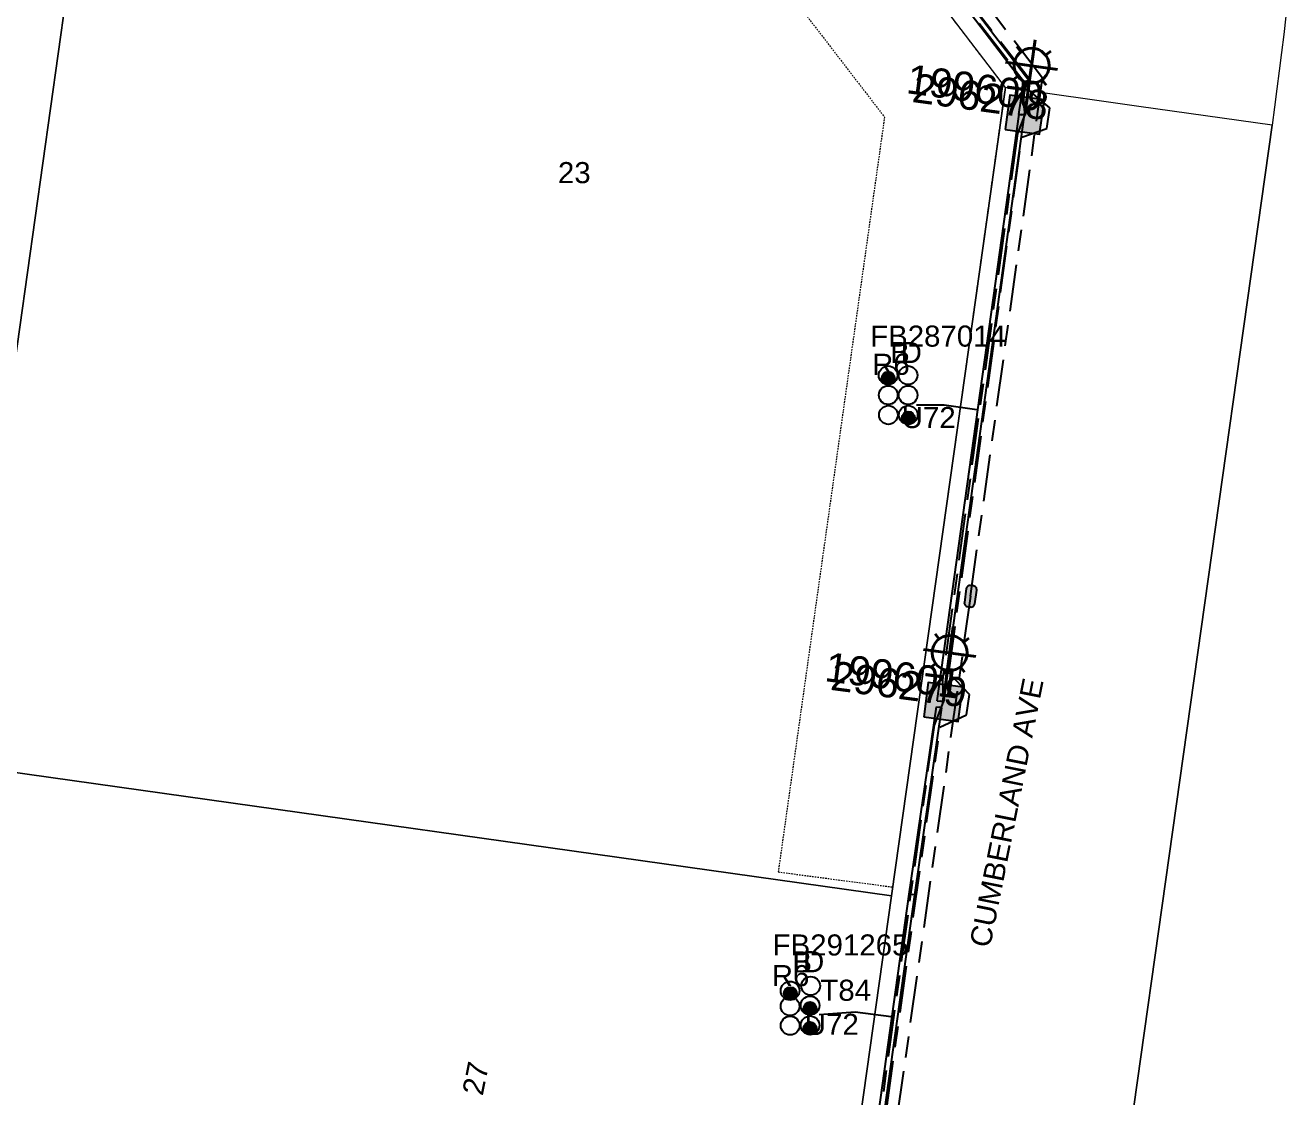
# Model space of a CAD drawing. Header units: metres. Extents: x 277863 to 282129, y 6130772 to 6135401.
# Drawn here: x 279425.2 to 279532.9, y 6133864.1 to 6133955.7 of the extents above; entities that cross this region are included whole.
import ezdxf
from ezdxf.enums import TextEntityAlignment as Align

# ---------------------------------------------------------------- set-up
doc = ezdxf.new("R2010")
doc.units = ezdxf.units.M
for name, pattern in [('Cable Exist UG', [8.2, 4, -1.2, 1.8, -1.2]), ('HIDDEN', [0.375, 0.25, -0.125]), ('HIDDEN2', [0.1875, 0.125, -0.0625])]:
    doc.linetypes.add(name, pattern=pattern)
doc.layers.get('0').update_dxf_attribs({"color": 6})
for name, color, linetype, lineweight in [('Cadastre Land Parcels_SP_EXT', 9, 'Continuous', 5), ('Cadastre Other Property_SP_EXT', 9, 'HIDDEN', 5), ('Cadastre Roads_SP_EXT', 9, 'Continuous', 5)]:
    doc.layers.add(name, color=color, linetype=linetype, lineweight=lineweight)
for name, color, linetype in [('Duct_SP_EXT', 7, 'Continuous'), ('Equip_HV_EXT', 7, 'Continuous'), ('Equip_SP_SL_EXT', 7, 'Continuous'), ('Mains_HV_EXT', 7, 'Continuous'), ('Mains_LV_EXT', 7, 'Continuous'), ('Mains_SL_EXT', 7, 'Continuous'), ('SupportsUG_SP_LV_SL_EXT', 7, 'Continuous')]:
    doc.layers.add(name, color=color, linetype=linetype)
doc.styles.add('COLUMN_LABEL', font='arial.ttf')
doc.styles.add('iecARIAL', font='arial.ttf', dxfattribs={"height": 2})
doc.styles.add('POLE_LABEL', font='arial.ttf')
doc.styles.get("Standard").update_dxf_attribs({"font": 'arial.ttf'})

# ---------------------------------------------------------------- blocks, each defined once
blk = doc.blocks.new('COLUMN_EXT')
blk.add_hatch(color=256).paths.add_polyline_path([(-1.49, 1.48), (-1.49, -1.49), (1.48, -1.49), (1.48, 1.48)])
blk.add_lwpolyline([(-1.49, -1.49), (1.48, -1.49), (1.48, 1.48), (-1.49, 1.48)], close=True)
for tag, height, style, flags, p in [('ASSET_NUM', 2.5, 'COLUMN_LABEL', 8, (2, 2)), ('STRUCTURE_PLANT_NUMBER', 0.2, 'POLE_LABEL', 9, (1.81, 0.03)), ('STREET_CODE', 0.2, 'COLUMN_LABEL', 9, (1.81, -0.2))]:
    blk.add_attdef(tag, text='', height=height, dxfattribs=dict(style=style, flags=flags)).set_placement(p, align=Align.MIDDLE_LEFT)
at = {"flags": 9}
for tag, p in [('COLUMN_TYPE', (1.81, -0.4)), ('OWNED_BY', (1.81, -0.6)), ('STATE', (1.81, -0.8)), ('USAGE', (1.81, -1)), ('STREETNAME', (1.81, -1.6)), ('SUBURB', (1.81, -1.8)), ('LEGEND', (1.81, -1.2)), ('LOCATION', (1.81, -1.4)), ('NOTES', (1.81, -2))]:
    blk.add_attdef(tag, text='', height=0.2, dxfattribs=at).set_placement(p, align=Align.MIDDLE_LEFT)
at = {"flags": 1}
blk.add_attdef('Z', (1.81, -2.35), '', height=0.2, dxfattribs=at)
blk = doc.blocks.new('DUCT_EXT')
blk.add_circle((0, 0.8), 0.8)
at = {"flags": 1}
blk.add_attdef('Z', (0, 0), '', height=0.2, dxfattribs=at)
at = {"flags": 9}
for tag, p in [('DUCT_CODE', (0, 0)), ('XSECT_TYPE', (0, -0.2)), ('STATE', (0, -0.6)), ('FB_REFERENCE', (0, -0.4)), ('NOTES', (0, -0.8))]:
    blk.add_attdef(tag, text='', height=0.2, dxfattribs=at).set_placement(p, align=Align.MIDDLE_LEFT)
blk = doc.blocks.new('SL_LANTERN_EXT')
at = {"lineweight": 40}
for p, q in [((0, 1.97), (0, 6.47)), ((-1.46, 5.68), (-1.06, 5.28)), ((1.46, 5.68), (1.06, 5.28)), ((-2.25, 4.22), (2.25, 4.22)), ((-1.46, 2.76), (-1.06, 3.16)), ((0, 0), (0, 2.72)), ((1.46, 2.76), (1.06, 3.16))]:
    blk.add_line(p, q, dxfattribs=at)
blk.add_circle((0, 4.22), 1.5, dxfattribs=at)
at = {"style": 'iecARIAL', "flags": 8}
blk.add_attdef('ASSET_NUM', (1.5, 1.5), '', height=2.5, dxfattribs=at)
for tag, p, height, flags in [('CONSTRUCTED_VOLTAGE', (0.98, -0.65), 0.2, 9), ('CONTROL_TYPE', (0.98, -0.85), 0.2, 9), ('LANTERN_PURPOSE', (0.98, -1.05), 0.2, 9), ('LANTERN_TYPE', (0.98, -1.25), 0.2, 9), ('LNUMBER', (2.18, -3.25), 2.5, 8), ('OPERATING_VOLTAGE', (0.98, -1.65), 0.2, 9), ('ORIENTATION', (0.98, -1.85), 0.2, 9), ('OWNED_BY', (0.98, -2.05), 0.2, 9), ('STATE', (0.98, -2.25), 0.2, 9), ('NO_PHASES', (0.98, -1.45), 0.2, 9), ('USAGE', (0.98, -2.45), 0.2, 9), ('CEXIST', (0.98, -2.65), 0.2, 9), ('CNEW', (0.98, -2.85), 0.2, 9), ('CNUMBER', (0.98, -3.05), 0.2, 9), ('CREMOVE', (0.98, -3.25), 0.2, 9), ('CREPLACE', (0.98, -3.45), 0.2, 9), ('LKINGHEIGHT', (0.98, -3.65), 0.2, 9), ('LBRACKET', (0.98, -3.85), 0.2, 9), ('LBRACKETVOCAB', (0.98, -4.05), 0.2, 9), ('LCATEGORY', (0.98, -4.25), 0.2, 9), ('LCHARGE1', (0.98, -4.45), 0.2, 9), ('LCHARGE1PERCENT', (0.98, -4.65), 0.2, 9), ('LCHARGE2', (0.98, -4.85), 0.2, 9), ('LCHARGE2PERCENT', (0.98, -5.05), 0.2, 9), ('LCHARGE3', (0.98, -5.25), 0.2, 9), ('LCHARGE3PERCENT', (0.98, -5.45), 0.2, 9), ('LEXIST', (0.98, -5.65), 0.2, 9), ('LLAMP', (0.98, -5.85), 0.2, 9), ('LLAMPVOCAB', (0.98, -6.05), 0.2, 9), ('LMAST', (0.98, -6.25), 0.2, 9), ('LMASTVOCAB', (0.98, -6.45), 0.2, 9), ('LNEW', (0.98, -6.65), 0.2, 9), ('LANTNUMBER', (0.98, -6.85), 0.2, 9), ('LOUTREACH', (0.98, -7.25), 0.2, 9), ('LOUTREACHVOCAB', (0.98, -7.45), 0.2, 9), ('LRATECODE', (0.98, -7.65), 0.2, 9), ('LREMOVE', (0.98, -7.85), 0.2, 9), ('LREPLACE', (0.98, -8.05), 0.2, 9), ('LTYPE', (0.98, -8.25), 0.2, 9), ('LTYPEVOCAB', (0.98, -8.45), 0.2, 9), ('LEGEND', (0.98, -8.65), 0.2, 9), ('STREETNAME', (0.98, -9.25), 0.2, 9), ('SUBURB', (0.98, -9.45), 0.2, 1), ('LOCATION', (0.98, -8.85), 0.2, 9), ('NOTES', (0.98, -9.05), 0.2, 9)]:
    blk.add_attdef(tag, p, '', height=height, dxfattribs=dict(flags=flags))
blk = doc.blocks.new('HV_STJ_EXT')
h = blk.add_hatch(color=256)
edge = h.paths.add_edge_path()
edge.add_ellipse((-0.59, 0.13), major_axis=(0.226, 0.226), ratio=1, start_angle=45, end_angle=135)
edge.add_line((-0.91, 0.13), (-0.91, -0.13))
edge.add_ellipse((-0.59, -0.13), major_axis=(0.226, 0.226), ratio=1, start_angle=135, end_angle=225)
edge.add_line((-0.59, -0.45), (0.59, -0.45))
edge.add_ellipse((0.59, -0.13), major_axis=(-0.226, 0.226), ratio=1, start_angle=135, end_angle=225)
edge.add_line((0.91, -0.13), (0.91, 0.13))
edge.add_ellipse((0.59, 0.13), major_axis=(-0.226, 0.226), ratio=1, start_angle=225, end_angle=315)
edge.add_line((0.59, 0.45), (-0.59, 0.45))
blk.add_lwpolyline([(-0.91, 0.13), (-0.91, -0.13, 0.414214), (-0.59, -0.45), (0.59, -0.45, 0.414214), (0.91, -0.13), (0.91, 0.13, 0.414214), (0.59, 0.45), (-0.59, 0.45, 0.414214)], format="xyb", close=True)
for tag, flags, p in [('ORIENTATION', 9, (1.5, 0)), ('Z', 1, (1.5, -0.8)), ('USAGE', 9, (1.5, -0.2)), ('LEGEND', 9, (1.5, -0.4)), ('NOTES', 9, (1.5, -0.6))]:
    blk.add_attdef(tag, text='', height=0.2, dxfattribs=dict(flags=flags)).set_placement(p, align=Align.MIDDLE_LEFT)
blk = doc.blocks.new('CABLE_LARGE_EXT')
h = blk.add_hatch(color=256)
edge = h.paths.add_edge_path()
edge.add_arc((0, 0.55), 0.55, 0, 360)
blk.add_circle((0, 0.55), 0.55)
at = {"flags": 1}
blk.add_attdef('Z', (0, 0), '', height=0.2, dxfattribs=at)
at = {"flags": 9}
for tag, p in [('COND_CODE', (0, 0)), ('STATE', (0, -0.4)), ('XSECT_SIZE', (0, -0.6)), ('FB_REFERENCE', (0, -0.2)), ('NOTES', (0, -0.8))]:
    blk.add_attdef(tag, text='', height=0.2, dxfattribs=at).set_placement(p, align=Align.MIDDLE_LEFT)

msp = doc.modelspace()

# ---------------------------------------------------------------- linework, layer by layer
at = {"layer": 'Cadastre Land Parcels_SP_EXT', "linetype": 'Continuous'}
for points in [[(279431.29, 6133976.63), (279431.29, 6133976.64), (279384.74, 6133983.18), (279384.74, 6133983.18), (279372.91, 6133899.07), (279419.47, 6133892.52), (279431.29, 6133976.63)], [(279508.93, 6133950.36), (279508.93, 6133950.37), (279495.81, 6133967.57), (279431.29, 6133976.64), (279431.29, 6133976.63), (279419.47, 6133892.52), (279499.21, 6133881.3), (279508.93, 6133950.36)], [(279413.95, 6133853.34), (279493.71, 6133842.23), (279494.99, 6133851.34), (279499.21, 6133881.3), (279419.47, 6133892.52), (279413.95, 6133853.34)]]:
    msp.add_lwpolyline(points, close=True, dxfattribs=at)
msp.add_lwpolyline([(279532.88, 6133956.46), (279532.71, 6133954.91), (279532.52, 6133953.36), (279532.33, 6133951.8), (279532.13, 6133950.25), (279531.92, 6133948.7), (279531.71, 6133947.16), (279517.77, 6133848.13)], dxfattribs=at)
at = {"layer": 'Cadastre Other Property_SP_EXT', "linetype": 'HIDDEN2'}
msp.add_lwpolyline([(279430.02, 6133966.83), (279490.48, 6133958.41), (279498.6, 6133947.85), (279489.52, 6133883.34), (279499.32, 6133882.05), (279508.93, 6133950.37), (279495.81, 6133967.55), (279431.37, 6133976.62), (279430.02, 6133966.83)], close=True, dxfattribs=at)
at = {"layer": 'Cadastre Roads_SP_EXT', "linetype": 'Continuous'}
msp.add_lwpolyline([(279489.52, 6133812.47), (279512.31, 6133809.36), (279517.77, 6133848.13), (279531.71, 6133947.16), (279520.32, 6133948.76), (279508.93, 6133950.37), (279499.21, 6133881.3), (279494.99, 6133851.34), (279493.71, 6133842.23), (279489.52, 6133812.47)], close=True, dxfattribs=at)
at = {"layer": 'Duct_SP_EXT'}
for p, q in [((279510.92, 6133950.97), (279498.54, 6133967.19)), ((279510.43, 6133950.82), (279498.15, 6133966.9)), ((279510.43, 6133950.82), (279510.67, 6133950.89)), ((279510.92, 6133950.97), (279510.67, 6133950.89)), ((279510.86, 6133950.16), (279510.92, 6133950.97)), ((279510.08, 6133948.08), (279510.38, 6133950.21)), ((279510.38, 6133950.21), (279510.43, 6133950.82)), ((279510.38, 6133950.21), (279510.62, 6133950.18)), ((279510.56, 6133948.01), (279510.86, 6133950.16)), ((279510.86, 6133950.16), (279510.62, 6133950.18)), ((279503.11, 6133897.95), (279510.09, 6133948.1)), ((279503.59, 6133897.88), (279510.57, 6133948.04)), ((279510.08, 6133948.08), (279510.32, 6133948.05)), ((279510.09, 6133948.1), (279510.33, 6133948.07)), ((279510.56, 6133948.01), (279510.32, 6133948.05)), ((279510.57, 6133948.04), (279510.33, 6133948.07)), ((279500.72, 6133881.43), (279503.03, 6133897.44)), ((279501.19, 6133881.37), (279503.51, 6133897.37)), ((279503.03, 6133897.44), (279503.27, 6133897.41)), ((279503.11, 6133897.95), (279503.35, 6133897.92)), ((279503.51, 6133897.37), (279503.27, 6133897.41)), ((279503.59, 6133897.88), (279503.35, 6133897.92)), ((279495.37, 6133843.39), (279500.72, 6133881.43)), ((279495.85, 6133843.32), (279501.19, 6133881.37)), ((279500.72, 6133881.43), (279500.96, 6133881.4)), ((279501.19, 6133881.37), (279500.96, 6133881.4))]:
    msp.add_line(p, q, dxfattribs=at)
for points in [[(279501.34, 6133923.26), (279503.71, 6133923.26), (279506.48, 6133922.87)], [(279493.02, 6133871.17), (279496.1, 6133871.38), (279499.18, 6133870.98)]]:
    msp.add_lwpolyline(points, dxfattribs=at)
at = {"layer": 'Mains_HV_EXT', "linetype": 'Cable Exist UG'}
for points in [[(279505.95, 6133906.9), (279512.1, 6133951.18), (279498.33, 6133969.21), (279499.71, 6133985.53), (279496.71, 6133985.63), (279438.3, 6133993.76), (279440.15, 6134005.33)], [(279505.95, 6133906.9), (279487.72, 6133777.76), (279488.73, 6133775.52), (279489.21, 6133773.05), (279488.84, 6133769.87), (279503.68, 6133769.79), (279497.87, 6133729.03), (279506.44, 6133727.82), (279506.25, 6133726.04)]]:
    msp.add_lwpolyline(points, dxfattribs=at)
at = {"layer": 'Mains_LV_EXT', "linetype": 'Cable Exist UG'}
msp.add_lwpolyline([(279496.16, 6133844.98), (279497.04, 6133850.62), (279499.15, 6133851.38), (279499.4, 6133853.2), (279497.65, 6133855.09), (279503.34, 6133895.71), (279505.6, 6133896.76), (279505.85, 6133898.51), (279504.09, 6133900.36), (279510.33, 6133946.12), (279512.46, 6133946.88), (279512.71, 6133948.63), (279510.95, 6133950.11), (279510.95, 6133951.11), (279496.73, 6133969.46), (279491.44, 6133970.2)], dxfattribs=at)
at = {"layer": 'Mains_SL_EXT', "linetype": 'Cable Exist UG'}
for points in [[(279505.32, 6133995.33), (279505.39, 6133993.13), (279498.28, 6133986.87), (279496.68, 6133968.86), (279510.56, 6133950.84), (279510.39, 6133949.63), (279510.59, 6133948.05)], [(279510.6, 6133948.08), (279509.96, 6133946.45), (279503.55, 6133899.74), (279503.62, 6133897.87)], [(279503.62, 6133897.87), (279502.83, 6133895.89), (279497.35, 6133856.25), (279498.99, 6133854.07), (279497.76, 6133845.97), (279496.16, 6133844.98)]]:
    msp.add_lwpolyline(points, dxfattribs=at)

# ---------------------------------------------------------------- block references
at = {"layer": 'Duct_SP_EXT'}
for name, p in [('DUCT_EXT', (279498.91, 6133924.98)), ('CABLE_LARGE_EXT', (279498.91, 6133924.98)), ('DUCT_EXT', (279500.61, 6133924.98)), ('DUCT_EXT', (279498.92, 6133923.29)), ('DUCT_EXT', (279500.62, 6133923.29)), ('DUCT_EXT', (279498.93, 6133921.59)), ('DUCT_EXT', (279500.63, 6133921.59)), ('CABLE_LARGE_EXT', (279500.63, 6133921.59)), ('DUCT_EXT', (279492.29, 6133872.8)), ('DUCT_EXT', (279490.53, 6133872.39)), ('CABLE_LARGE_EXT', (279490.56, 6133872.4)), ('DUCT_EXT', (279490.53, 6133871.06)), ('DUCT_EXT', (279492.24, 6133871.13)), ('CABLE_LARGE_EXT', (279492.24, 6133871.13)), ('DUCT_EXT', (279490.54, 6133869.41)), ('DUCT_EXT', (279492.24, 6133869.43)), ('CABLE_LARGE_EXT', (279492.24, 6133869.43))]:
    msp.add_blockref(name, p, dxfattribs=at)
at = {"layer": 'Equip_HV_EXT', "rotation": 81.97532562937062}
msp.add_blockref('HV_STJ_EXT', (279505.95, 6133906.9), dxfattribs=at)
at = {"layer": 'Equip_SP_SL_EXT'}
ref = msp.add_blockref('SL_LANTERN_EXT', (279510.59, 6133948.05), dxfattribs=dict(at, rotation=352.1935991814761))
ref.add_attrib('ASSET_NUM', '199600', dxfattribs={"layer": '0', "height": 2.5, "rotation": 352.1936, "style": 'iecARIAL'}).set_placement((279512.09, 6133949.56), align=Align.MIDDLE_RIGHT)
ref = msp.add_blockref('SL_LANTERN_EXT', (279503.62, 6133897.87), dxfattribs=dict(at, rotation=352.4634226770626))
ref.add_attrib('ASSET_NUM', '199601', dxfattribs={"layer": '0', "height": 2.5, "rotation": 352.4634, "style": 'iecARIAL'}).set_placement((279505.12, 6133899.37), align=Align.MIDDLE_RIGHT)
at = {"layer": 'SupportsUG_SP_LV_SL_EXT'}
ref = msp.add_blockref('COLUMN_EXT', (279510.59, 6133948.05), dxfattribs=dict(at, rotation=352.1935991814761))
ref.add_attrib('ASSET_NUM', '296278', dxfattribs={"layer": '0', "height": 2.5, "rotation": 352.1936, "style": 'COLUMN_LABEL'}).set_placement((279512.59, 6133948.8), align=Align.MIDDLE_RIGHT)
ref = msp.add_blockref('COLUMN_EXT', (279503.62, 6133897.87), dxfattribs=dict(at, rotation=352.4634226770626))
ref.add_attrib('ASSET_NUM', '296279', dxfattribs={"layer": '0', "height": 2.5, "rotation": 352.4634, "style": 'COLUMN_LABEL'}).set_placement((279505.62, 6133898.62), align=Align.MIDDLE_RIGHT)

# ---------------------------------------------------------------- texts
at = {"layer": 'Cadastre Land Parcels_SP_EXT'}
msp.add_text('23', height=1.8, dxfattribs=at).set_placement((279470.7, 6133942.2))
msp.add_text('27', height=1.8, rotation=78.6449, dxfattribs=at).set_placement((279464.27, 6133864.15))
at = {"layer": 'Cadastre Roads_SP_EXT'}
msp.add_text('CUMBERLAND AVE', height=1.8, rotation=78.6429, dxfattribs=at).set_placement((279507.61, 6133876.79))
at = {"layer": 'Duct_SP_EXT'}
for s, p in [('FB287014', (279497.37, 6133928.23)), ('B', (279499.08, 6133926.83)), ('D', (279499.98, 6133926.83)), ('R6', (279497.54, 6133925.82)), ('U72', (279500.07, 6133921.27)), ('FB291265', (279489.04, 6133876.2)), ('B', (279490.73, 6133874.75)), ('D', (279491.64, 6133874.77)), ('R6', (279488.97, 6133873.58)), ('T84', (279493.12, 6133872.33)), ('U72', (279491.79, 6133869.42))]:
    msp.add_text(s, height=1.8, dxfattribs=at).set_placement(p)

doc.saveas('drawing.dxf')
